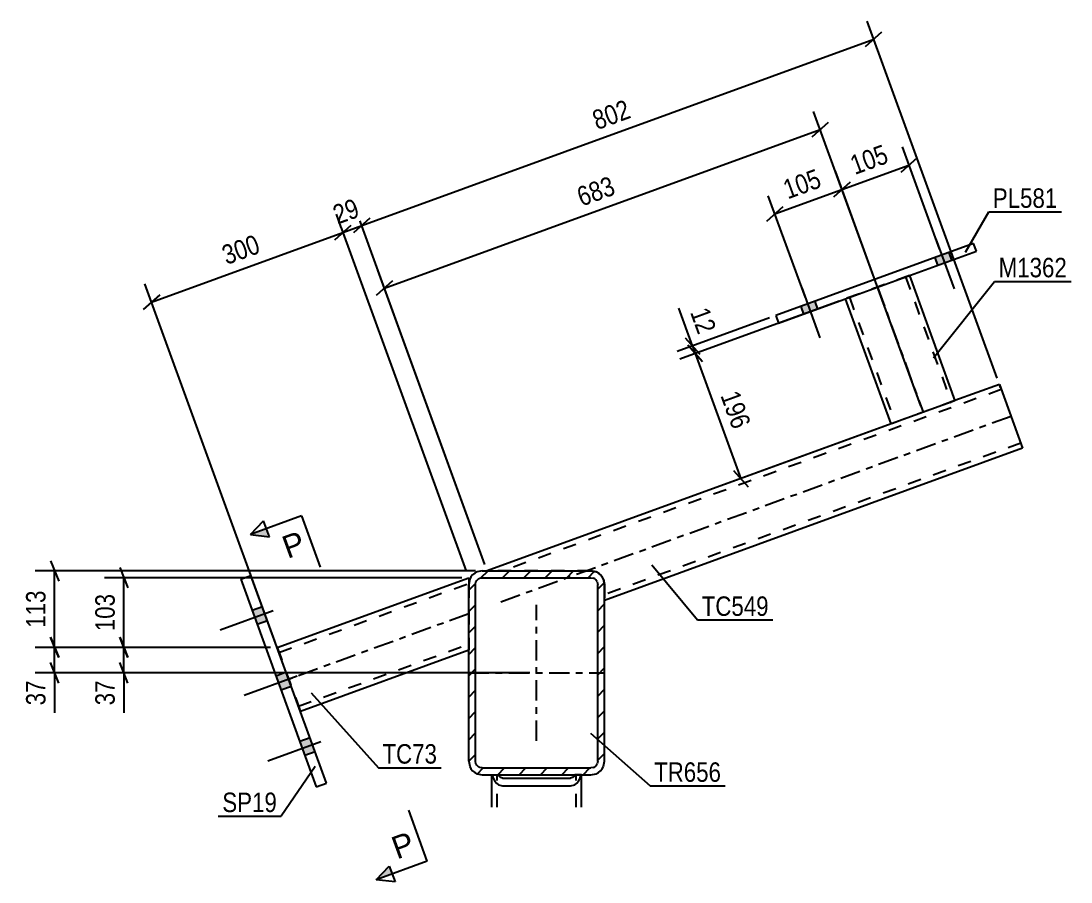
# Model space of a CAD drawing. Header units: millimetres. Extents: x -188 to 1001, y -654 to 187.
# Drawn here: x 402.6 to 557.1, y -478 to -351.3 of the extents above; entities that cross this region are included whole.
import ezdxf

# ---------------------------------------------------------------- set-up
doc = ezdxf.new("R2010")
doc.units = ezdxf.units.MM
doc.linetypes.add('DXK_LINE_DOT2', pattern=[3.9198, 1.9599, -1.9599])
doc.linetypes.add('DXK_LINE_DOT3', pattern=[5.9187, 2.979, -0.9799, 0.9799, -0.9799])
doc.styles.add('Arial', font='ARIAL.TTF', dxfattribs={"height": 0.2})
doc.styles.add('Arial Narrow', font='ARIALN.TTF', dxfattribs={"height": 0.2})

# ---------------------------------------------------------------- blocks, each defined once
blk = doc.blocks.new('Part-761542699-3559 - 3556')
at = {"color": 2, "linetype": 'Continuous'}
for p, q in [((471.89, -467), (471.89, -462.22)), ((471.98, -462.22), (472.01, -462.43)), ((472.92, -462.36), (472.86, -462.22)), ((473.18, -462.61), (472.92, -462.36)), ((473.49, -462.7), (473.18, -462.61)), ((473.49, -462.7), (483.49, -462.7)), ((483.79, -462.61), (483.49, -462.7)), ((484.05, -462.36), (483.79, -462.61)), ((484.12, -462.22), (484.05, -462.36)), ((484.97, -462.43), (484.99, -462.22)), ((485.09, -467), (485.09, -462.22)), ((472.88, -463.69), (473.49, -463.87)), ((473.49, -463.87), (483.49, -463.87)), ((483.49, -463.87), (484.1, -463.69))]:
    blk.add_line(p, q, dxfattribs=at)
at = {"color": 7, "linetype": 'DXK_LINE_DOT2'}
for p, q in [((471.89, -462.22), (471.98, -462.22)), ((471.98, -462.22), (472.86, -462.22)), ((472.69, -467), (472.69, -462.22)), ((485.09, -462.22), (484.12, -462.22)), ((484.29, -467), (484.29, -462.22))]:
    blk.add_line(p, q, dxfattribs=at)
at = {"color": 2, "linetype": 'Continuous'}
for centre, start, end in [((474.08, -461.94), 193.2949, 235.5336), ((482.9, -461.94), 304.4664, 346.7051)]:
    blk.add_arc(centre, 2.13, start, end, dxfattribs=at)
blk = doc.blocks.new('Bolt-761542699-3755 - 3556')
at = {"linetype": 'Continuous'}
for points in [[(539.16, -385.37), (537.09, -386.12), (537.5, -387.25), (539.57, -386.49)], [(519.42, -392.55), (517.36, -393.3), (517.77, -394.43), (519.83, -393.68)]]:
    blk.add_hatch(color=1, dxfattribs=at).paths.add_polyline_path(points)
at = {"color": 1, "linetype": 'Continuous'}
for p, q in [((537.27, -383.39), (539.94, -390.72)), ((537.09, -386.12), (537.5, -387.25)), ((539.16, -385.37), (539.57, -386.49)), ((517.54, -390.58), (520.2, -397.91)), ((519.42, -392.55), (519.83, -393.68)), ((517.36, -393.3), (517.77, -394.43))]:
    blk.add_line(p, q, dxfattribs=at)
blk = doc.blocks.new('Part-761542699-3578 - 3556')
at = {"color": 2, "linetype": 'Continuous'}
for p, q in [((440.3, -443.48), (468.49, -433.22)), ((468.49, -433.22), (468.49, -434.22)), ((443.72, -452.88), (468.49, -443.86))]:
    blk.add_line(p, q, dxfattribs=at)
at = {"color": 7, "linetype": 'DXK_LINE_DOT2'}
for p, q in [((440.57, -444.23), (468.49, -434.07)), ((468.49, -434.22), (468.49, -443.86)), ((440.3, -443.48), (443.72, -452.88)), ((443.44, -452.12), (468.49, -443.01))]:
    blk.add_line(p, q, dxfattribs=at)
at = {"color": 7, "linetype": 'DXK_LINE_DOT3'}
blk.add_line((468.49, -438.54), (442.01, -448.18), dxfattribs=at)
blk = doc.blocks.new('Part-761542699-3614 - 3556')
at = {"color": 2, "linetype": 'Continuous'}
for p, q in [((434.95, -433.45), (436.45, -432.91)), ((434.95, -433.45), (446.06, -463.99)), ((447.57, -463.45), (436.45, -432.91)), ((446.06, -463.99), (447.57, -463.45))]:
    blk.add_line(p, q, dxfattribs=at)
blk = doc.blocks.new('Part-761542699-3629 - 3556')
at = {"color": 2, "linetype": 'Continuous'}
for p, q in [((546.61, -404.78), (540.07, -407.16)), ((546.61, -404.78), (550.03, -414.18)), ((530.67, -410.59), (471.23, -432.22)), ((550.03, -414.18), (488.49, -436.58))]:
    blk.add_line(p, q, dxfattribs=at)
at = {"color": 7, "linetype": 'DXK_LINE_DOT2'}
for p, q in [((546.77, -405.22), (546.61, -404.78)), ((546.89, -405.53), (473.57, -432.22)), ((540.07, -407.16), (530.67, -410.59)), ((549.76, -413.43), (488.49, -435.73)), ((486.49, -432.22), (471.23, -432.22)), ((486.49, -432.22), (487.25, -432.37)), ((487.25, -432.37), (486.49, -432.22)), ((486.49, -432.22), (487.25, -432.37)), ((487.25, -432.37), (486.49, -432.22)), ((488.34, -433.45), (488.49, -434.22)), ((488.49, -434.22), (488.34, -433.45)), ((488.34, -433.45), (488.49, -434.22)), ((488.49, -434.22), (488.34, -433.45)), ((488.49, -434.22), (488.49, -436.58))]:
    blk.add_line(p, q, dxfattribs=at)
at = {"color": 7, "linetype": 'DXK_LINE_DOT3'}
blk.add_line((548.32, -409.48), (472.94, -436.92), dxfattribs=at)
at = {"color": 7, "linetype": 'DXK_LINE_DOT2'}
blk.add_arc((486.49, -434.22), 2, 22.5, 67.5, dxfattribs=at)
blk.add_arc((486.49, -434.22), 2, 22.5, 67.5, dxfattribs=at)
blk.add_arc((486.49, -434.22), 2, 22.5, 67.5, dxfattribs=at)
blk.add_arc((486.49, -434.22), 2, 22.5, 67.5, dxfattribs=at)
blk = doc.blocks.new('Part-761542699-3657 - 3556')
at = {"linetype": 'Continuous'}
h = blk.add_hatch(dxfattribs=at)
h.set_pattern_fill('', scale=0.7, style=0, pattern_type=0)
h.set_pattern_definition([(45, (468.4879, -460.2191), (-1.57154, 1.57154), [])])
h.paths.add_polyline_path([(468.49, -434.22), (468.49, -460.22), (468.64, -460.98), (469.07, -461.63), (469.72, -462.07), (470.49, -462.22), (486.49, -462.22), (487.25, -462.07), (487.9, -461.63), (488.34, -460.98), (488.49, -460.22), (488.49, -434.22), (488.34, -433.45), (487.9, -432.8), (487.25, -432.37), (486.49, -432.22), (470.49, -432.22), (469.72, -432.37), (469.07, -432.8), (468.64, -433.45)])
h.paths.add_polyline_path([(469.78, -433.51), (470.11, -433.3), (470.49, -433.22), (486.49, -433.22), (486.87, -433.3), (487.19, -433.51), (487.41, -433.84), (487.49, -434.22), (487.49, -460.22), (487.41, -460.6), (487.19, -460.93), (486.87, -461.14), (486.49, -461.22), (470.49, -461.22), (470.11, -461.14), (469.78, -460.93), (469.56, -460.6), (469.49, -460.22), (469.49, -434.22), (469.56, -433.84)])
at = {"color": 2, "linetype": 'Continuous'}
for p, q in [((470.49, -432.22), (469.72, -432.37)), ((470.49, -432.22), (486.49, -432.22)), ((487.25, -432.37), (486.49, -432.22)), ((468.64, -433.45), (468.49, -434.22)), ((468.49, -460.22), (468.49, -434.22)), ((469.49, -434.22), (469.56, -433.84)), ((469.49, -460.22), (469.49, -434.22)), ((470.11, -433.3), (470.49, -433.22)), ((470.49, -433.22), (486.49, -433.22)), ((486.49, -433.22), (486.87, -433.3)), ((487.41, -433.84), (487.49, -434.22)), ((487.49, -460.22), (487.49, -434.22)), ((488.49, -434.22), (488.34, -433.45)), ((488.49, -460.22), (488.49, -434.22)), ((468.49, -460.22), (468.64, -460.98)), ((469.56, -460.6), (469.49, -460.22)), ((487.49, -460.22), (487.41, -460.6)), ((488.34, -460.98), (488.49, -460.22)), ((469.72, -462.07), (470.49, -462.22)), ((470.49, -461.22), (470.11, -461.14)), ((470.49, -461.22), (486.49, -461.22)), ((486.87, -461.14), (486.49, -461.22)), ((486.49, -462.22), (487.25, -462.07)), ((470.49, -462.22), (486.49, -462.22))]:
    blk.add_line(p, q, dxfattribs=at)
at = {"color": 7, "linetype": 'DXK_LINE_DOT3'}
for p, q in [((478.49, -457.22), (478.49, -437.22)), ((468.49, -447.22), (488.49, -447.22))]:
    blk.add_line(p, q, dxfattribs=at)
at = {"color": 2, "linetype": 'Continuous'}
for centre, radius, start, end in [((470.49, -434.22), 2, 112.5, 157.5), ((486.49, -434.22), 2, 22.5, 67.5), ((470.49, -434.22), 1, 112.5, 157.5), ((486.49, -434.22), 1, 22.5, 67.5), ((470.49, -460.22), 2, 202.5, 247.5), ((470.49, -460.22), 1, 202.5, 247.5), ((486.49, -460.22), 1, 292.5, 337.5), ((486.49, -460.22), 2, 292.5, 337.5)]:
    blk.add_arc(centre, radius, start, end, dxfattribs=at)
blk = doc.blocks.new('Bolt-761542699-3687 - 3556')
at = {"linetype": 'Continuous'}
for points in [[(438.88, -439.58), (438.13, -437.51), (436.62, -438.06), (437.37, -440.13)], [(438.88, -439.58), (438.13, -437.51), (436.62, -438.06), (437.37, -440.13)], [(438.88, -439.58), (438.13, -437.51), (436.62, -438.06), (437.37, -440.13)], [(442.38, -449.21), (441.63, -447.14), (440.13, -447.69), (440.88, -449.76)], [(442.38, -449.21), (441.63, -447.14), (440.13, -447.69), (440.88, -449.76)], [(445.89, -458.84), (445.14, -456.78), (443.63, -457.32), (444.39, -459.39)], [(445.89, -458.84), (445.14, -456.78), (443.63, -457.32), (444.39, -459.39)], [(445.89, -458.84), (445.14, -456.78), (443.63, -457.32), (444.39, -459.39)]]:
    blk.add_hatch(color=1, dxfattribs=at).paths.add_polyline_path(points)
at = {"color": 1, "linetype": 'Continuous'}
for p, q in [((439.72, -438.1), (431.92, -440.94)), ((439.72, -438.1), (431.92, -440.94)), ((439.72, -438.1), (431.92, -440.94)), ((438.13, -437.51), (436.62, -438.06)), ((438.13, -437.51), (436.62, -438.06)), ((438.13, -437.51), (436.62, -438.06)), ((438.88, -439.58), (437.37, -440.13)), ((438.88, -439.58), (437.37, -440.13)), ((438.88, -439.58), (437.37, -440.13)), ((443.23, -447.73), (435.43, -450.57)), ((443.23, -447.73), (435.43, -450.57)), ((441.63, -447.14), (440.13, -447.69)), ((441.63, -447.14), (440.13, -447.69)), ((442.38, -449.21), (440.88, -449.76)), ((442.38, -449.21), (440.88, -449.76)), ((446.73, -457.36), (438.94, -460.2)), ((446.73, -457.36), (438.94, -460.2)), ((446.73, -457.36), (438.94, -460.2)), ((445.14, -456.78), (443.63, -457.32)), ((445.14, -456.78), (443.63, -457.32)), ((445.14, -456.78), (443.63, -457.32)), ((445.89, -458.84), (444.39, -459.39)), ((445.89, -458.84), (444.39, -459.39)), ((445.89, -458.84), (444.39, -459.39))]:
    blk.add_line(p, q, dxfattribs=at)
blk = doc.blocks.new('Bolt-761542699-3699 - 3556')
at = {"linetype": 'Continuous'}
for points in [[(539.16, -385.37), (537.09, -386.12), (537.5, -387.25), (539.57, -386.49)], [(519.42, -392.55), (517.36, -393.3), (517.77, -394.43), (519.83, -393.68)]]:
    blk.add_hatch(color=1, dxfattribs=at).paths.add_polyline_path(points)
at = {"color": 1, "linetype": 'Continuous'}
for p, q in [((537.27, -383.39), (539.94, -390.72)), ((537.09, -386.12), (537.5, -387.25)), ((539.16, -385.37), (539.57, -386.49)), ((517.54, -390.58), (520.2, -397.91)), ((519.42, -392.55), (519.83, -393.68)), ((517.36, -393.3), (517.77, -394.43))]:
    blk.add_line(p, q, dxfattribs=at)
blk = doc.blocks.new('Part-761542699-3728 - 3556')
at = {"color": 7, "linetype": 'DXK_LINE_DOT2'}
for p, q in [((533.36, -388.74), (523.97, -392.16)), ((532.8, -388.95), (539.51, -407.37)), ((533.37, -388.75), (533.36, -388.74)), ((533.36, -388.74), (533.37, -388.75)), ((523.97, -392.16), (523.97, -392.17)), ((523.97, -392.17), (523.97, -392.16)), ((524.53, -391.96), (531.24, -410.38)), ((539.46, -407.39), (539.37, -407.42)), ((539.37, -407.42), (539.46, -407.39)), ((539.46, -407.39), (539.51, -407.37)), ((539.51, -407.37), (539.46, -407.39))]:
    blk.add_line(p, q, dxfattribs=at)
at = {"color": 2, "linetype": 'Continuous'}
for p, q in [((533.37, -388.75), (540.07, -407.17)), ((530.67, -410.59), (523.97, -392.17)), ((540.07, -407.17), (530.67, -410.59))]:
    blk.add_line(p, q, dxfattribs=at)
at = {"color": 7, "linetype": 'DXK_LINE_DOT3'}
blk.add_line((528.67, -390.45), (535.37, -408.88), dxfattribs=at)
blk = doc.blocks.new('Part-761542699-3752 - 3556')
at = {"color": 2, "linetype": 'Continuous'}
for p, q in [((542.82, -384.03), (513.69, -394.64)), ((543.23, -385.16), (542.82, -384.03)), ((514.1, -395.76), (543.23, -385.16)), ((513.69, -394.64), (514.1, -395.76))]:
    blk.add_line(p, q, dxfattribs=at)
blk = doc.blocks.new('StraightDimension-761542699-33931 - 3556')
at = {"color": 7, "linetype": 'Continuous'}
for p, q in [((546.27, -403.84), (527.15, -351.3)), ((526.92, -355.05), (529.32, -352.9)), ((452.74, -381.41), (528.12, -353.97)), ((470.89, -431.28), (451.77, -378.73)), ((453.94, -380.33), (451.54, -382.49))]:
    blk.add_line(p, q, dxfattribs=at)
at = {"color": 0}
blk.add_wipeout([(493.31, -365.84), (491.88, -361.9), (485.6, -364.18), (487.03, -368.13)], dxfattribs=at)
at = {"color": 3, "style": 'Arial Narrow'}
blk.add_text('802', height=2.863, rotation=20.002, dxfattribs=at).set_placement((487.39, -367.36))
blk = doc.blocks.new('StraightDimension-761542699-33949 - 3556')
at = {"color": 7, "linetype": 'Continuous'}
for p, q in [((523.03, -392.51), (499.57, -401.04)), ((502.9, -401.43), (500.75, -399.02)), ((501.83, -400.22), (508.53, -418.65)), ((529.73, -410.93), (506.28, -419.47)), ((507.46, -417.44), (509.61, -419.85))]:
    blk.add_line(p, q, dxfattribs=at)
at = {"color": 0}
blk.add_wipeout([(507.03, -412.32), (510.97, -410.88), (508.69, -404.6), (504.74, -406.04)], dxfattribs=at)
at = {"color": 3, "style": 'Arial Narrow'}
blk.add_text('196', height=2.863, rotation=-69.9983, dxfattribs=at).set_placement((505.51, -406.4))
blk = doc.blocks.new('StraightDimension-761542699-33950 - 3556')
at = {"color": 7, "linetype": 'Continuous'}
for p, q in [((523.03, -392.51), (499.57, -401.04)), ((512.75, -394.98), (499.16, -399.92)), ((500.34, -397.9), (502.5, -400.31)), ((502.9, -401.43), (500.75, -399.02)), ((501.42, -399.1), (501.83, -400.22))]:
    blk.add_line(p, q, dxfattribs=at)
at = {"color": 0}
blk.add_wipeout([(501.94, -398.35), (505.89, -396.92), (504.23, -392.35), (500.28, -393.79)], dxfattribs=at)
at = {"color": 7, "linetype": 'Continuous'}
blk.add_line((501.42, -399.1), (499.4, -393.55), dxfattribs=at)
blk.add_line((501.42, -399.1), (499.4, -393.55), dxfattribs=at)
at = {"color": 3, "style": 'Arial Narrow'}
blk.add_text('12', height=2.863, rotation=-69.9983, dxfattribs=at).set_placement((501.05, -394.15))
blk = doc.blocks.new('StraightDimension-761542699-33945 - 3556')
at = {"color": 7, "linetype": 'Continuous'}
for p, q in [((527.92, -388.39), (522.46, -373.41)), ((524.64, -375.01), (522.23, -377.16)), ((518.05, -391.99), (512.59, -377)), ((513.57, -379.68), (523.44, -376.09)), ((512.36, -380.75), (514.77, -378.6))]:
    blk.add_line(p, q, dxfattribs=at)
at = {"color": 0}
blk.add_wipeout([(521.39, -376.03), (519.95, -372.09), (513.67, -374.37), (515.1, -378.32)], dxfattribs=at)
at = {"color": 3, "style": 'Arial Narrow'}
blk.add_text('105', height=2.863, rotation=20.002, dxfattribs=at).set_placement((515.46, -377.55))
blk = doc.blocks.new('StraightDimension-761542699-33680 - 3556')
at = {"color": 7, "linetype": 'Continuous'}
for p, q in [((417.14, -431.72), (418.34, -434.72)), ((467.49, -433.22), (414.89, -433.22)), ((417.74, -443.48), (417.74, -433.22)), ((418.34, -444.98), (417.14, -441.98)), ((439.3, -443.48), (414.89, -443.48))]:
    blk.add_line(p, q, dxfattribs=at)
at = {"color": 0}
blk.add_wipeout([(416.99, -435.01), (412.79, -435.01), (412.79, -441.69), (416.99, -441.69)], dxfattribs=at)
at = {"color": 3, "style": 'Arial Narrow'}
blk.add_text('103', height=2.863, rotation=90.0002, dxfattribs=at).set_placement((416.39, -441.09))
blk = doc.blocks.new('StraightDimension-761542699-33681 - 3556')
at = {"color": 7, "linetype": 'Continuous'}
for p, q in [((417.14, -441.98), (418.34, -444.98)), ((439.3, -443.48), (414.89, -443.48)), ((417.74, -447.22), (417.74, -443.48)), ((418.34, -448.72), (417.14, -445.72)), ((477.49, -447.22), (414.89, -447.22))]:
    blk.add_line(p, q, dxfattribs=at)
at = {"color": 0}
blk.add_wipeout([(416.99, -447.74), (412.79, -447.74), (412.79, -452.6), (416.99, -452.6)], dxfattribs=at)
at = {"color": 7, "linetype": 'Continuous'}
blk.add_line((417.74, -447.22), (417.74, -453.13), dxfattribs=at)
blk.add_line((417.74, -447.22), (417.74, -453.13), dxfattribs=at)
at = {"color": 3, "style": 'Arial Narrow'}
blk.add_text('37', height=2.863, rotation=90.0002, dxfattribs=at).set_placement((416.39, -452))
blk = doc.blocks.new('StraightDimension-761542699-33791 - 3556')
at = {"color": 7, "linetype": 'Continuous'}
for p, q in [((406.95, -430.72), (408.15, -433.72)), ((469.49, -432.22), (404.7, -432.22)), ((407.55, -443.48), (407.55, -432.22)), ((408.15, -444.98), (406.95, -441.98)), ((439.3, -443.48), (404.7, -443.48))]:
    blk.add_line(p, q, dxfattribs=at)
at = {"color": 0}
blk.add_wipeout([(406.8, -434.51), (402.6, -434.51), (402.6, -441.19), (406.8, -441.19)], dxfattribs=at)
at = {"color": 3, "style": 'Arial Narrow'}
blk.add_text('113', height=2.863, rotation=90.0002, dxfattribs=at).set_placement((406.2, -440.59))
blk = doc.blocks.new('StraightDimension-761542699-33792 - 3556')
at = {"color": 7, "linetype": 'Continuous'}
for p, q in [((406.95, -441.98), (408.15, -444.98)), ((439.3, -443.48), (404.7, -443.48)), ((407.55, -447.22), (407.55, -443.48)), ((408.15, -448.72), (406.95, -445.72)), ((477.49, -447.22), (404.7, -447.22))]:
    blk.add_line(p, q, dxfattribs=at)
at = {"color": 0}
blk.add_wipeout([(406.8, -447.74), (402.6, -447.74), (402.6, -452.6), (406.8, -452.6)], dxfattribs=at)
at = {"color": 7, "linetype": 'Continuous'}
blk.add_line((407.55, -447.22), (407.55, -453.13), dxfattribs=at)
blk.add_line((407.55, -447.22), (407.55, -453.13), dxfattribs=at)
at = {"color": 3, "style": 'Arial Narrow'}
blk.add_text('37', height=2.863, rotation=90.0002, dxfattribs=at).set_placement((406.2, -452))
blk = doc.blocks.new('StraightDimension-761542699-33932 - 3556')
at = {"color": 7, "linetype": 'Continuous'}
for p, q in [((468.15, -432.28), (449.02, -379.73)), ((470.89, -431.28), (451.77, -378.73)), ((448.79, -383.49), (451.2, -381.33)), ((449.99, -382.41), (452.74, -381.41)), ((453.94, -380.33), (451.54, -382.49))]:
    blk.add_line(p, q, dxfattribs=at)
at = {"color": 0}
blk.add_wipeout([(453.39, -380.37), (451.96, -376.43), (447.39, -378.09), (448.83, -382.03)], dxfattribs=at)
at = {"color": 3, "style": 'Arial Narrow'}
blk.add_text('29', height=2.863, rotation=20.002, dxfattribs=at).set_placement((449.19, -381.27))
blk = doc.blocks.new('StraightDimension-761542699-33933 - 3556')
at = {"color": 7, "linetype": 'Continuous'}
for p, q in [((468.15, -432.28), (449.02, -379.73)), ((448.79, -383.49), (451.2, -381.33)), ((421.8, -392.67), (449.99, -382.41)), ((439.96, -442.54), (420.83, -389.99)), ((423.01, -391.59), (420.6, -393.75))]:
    blk.add_line(p, q, dxfattribs=at)
at = {"color": 0}
blk.add_wipeout([(438.78, -385.69), (437.35, -381.74), (431.07, -384.03), (432.5, -387.98)], dxfattribs=at)
at = {"color": 3, "style": 'Arial Narrow'}
blk.add_text('300', height=2.863, rotation=20.002, dxfattribs=at).set_placement((432.86, -387.21))
blk = doc.blocks.new('StraightDimension-761542699-33940 - 3556')
at = {"color": 7, "linetype": 'Continuous'}
for p, q in [((535.03, -407.94), (519.26, -364.6)), ((519.03, -368.36), (521.44, -366.2)), ((456.09, -390.62), (520.23, -367.28)), ((470.89, -431.28), (455.12, -387.95)), ((457.3, -389.55), (454.89, -391.7))]:
    blk.add_line(p, q, dxfattribs=at)
at = {"color": 0}
blk.add_wipeout([(491.05, -377.1), (489.61, -373.16), (483.33, -375.44), (484.77, -379.39)], dxfattribs=at)
at = {"color": 3, "style": 'Arial Narrow'}
blk.add_text('683', height=2.863, rotation=20.002, dxfattribs=at).set_placement((485.12, -378.62))
blk = doc.blocks.new('StraightDimension-761542699-33944 - 3556')
at = {"color": 7, "linetype": 'Continuous'}
for p, q in [((537.78, -384.8), (532.33, -369.82)), ((534.51, -371.42), (532.1, -373.57)), ((527.92, -388.39), (522.46, -373.41)), ((523.44, -376.09), (533.3, -372.49)), ((522.23, -377.16), (524.64, -375.01))]:
    blk.add_line(p, q, dxfattribs=at)
at = {"color": 0}
blk.add_wipeout([(531.25, -372.44), (529.82, -368.49), (523.53, -370.78), (524.97, -374.73)], dxfattribs=at)
at = {"color": 3, "style": 'Arial Narrow'}
blk.add_text('105', height=2.863, rotation=20.002, dxfattribs=at).set_placement((525.33, -373.96))
blk = doc.blocks.new('Mark-761542699-3610 - 3556')
at = {"color": 0}
blk.add_wipeout([(440.27, -467.71), (440.27, -464.71), (432.23, -464.71), (432.23, -467.71)], dxfattribs=at)
blk.add_wipeout([(440.27, -467.71), (440.27, -464.71), (432.23, -464.71), (432.23, -467.71)], dxfattribs=at)
at = {"color": 30, "linetype": 'Continuous'}
for p in [(445.91, -461.02), (431.63, -468.31)]:
    blk.add_line(p, (440.87, -468.31), dxfattribs=at)
at = {"color": 3, "style": 'Arial Narrow'}
blk.add_text('SP19', height=2.863, dxfattribs=at).set_placement((432.23, -467.71))
blk = doc.blocks.new('Mark-761542699-3574 - 3556')
at = {"color": 0}
blk.add_wipeout([(463.83, -460.58), (463.83, -457.58), (455.8, -457.58), (455.8, -460.58)], dxfattribs=at)
blk.add_wipeout([(463.83, -460.58), (463.83, -457.58), (455.8, -457.58), (455.8, -460.58)], dxfattribs=at)
at = {"color": 30, "linetype": 'Continuous'}
for p, q in [((445.31, -450.14), (455.2, -461.18)), ((455.2, -461.18), (464.43, -461.18))]:
    blk.add_line(p, q, dxfattribs=at)
at = {"color": 3, "style": 'Arial Narrow'}
blk.add_text('TC73', height=2.863, dxfattribs=at).set_placement((455.8, -460.58))
blk = doc.blocks.new('Mark-761542699-3625 - 3556')
at = {"color": 0}
blk.add_wipeout([(512.66, -438.84), (512.66, -435.84), (502.79, -435.84), (502.79, -438.84)], dxfattribs=at)
blk.add_wipeout([(512.66, -438.84), (512.66, -435.84), (502.79, -435.84), (502.79, -438.84)], dxfattribs=at)
at = {"color": 30, "linetype": 'Continuous'}
for p, q in [((495.46, -431.31), (502.19, -439.44)), ((502.19, -439.44), (513.26, -439.44))]:
    blk.add_line(p, q, dxfattribs=at)
at = {"color": 3, "style": 'Arial Narrow'}
blk.add_text('TC549', height=2.863, dxfattribs=at).set_placement((502.79, -438.84))
blk = doc.blocks.new('Mark-761542699-3653 - 3556')
at = {"color": 0}
blk.add_wipeout([(505.64, -463.26), (505.64, -460.26), (495.78, -460.26), (495.78, -463.26)], dxfattribs=at)
blk.add_wipeout([(505.64, -463.26), (505.64, -460.26), (495.78, -460.26), (495.78, -463.26)], dxfattribs=at)
at = {"color": 30, "linetype": 'Continuous'}
for p, q in [((486.44, -456.09), (495.18, -463.86)), ((495.18, -463.86), (506.24, -463.86))]:
    blk.add_line(p, q, dxfattribs=at)
at = {"color": 3, "style": 'Arial Narrow'}
blk.add_text('TR656', height=2.863, dxfattribs=at).set_placement((495.78, -463.26))
blk = doc.blocks.new('Mark-761542699-3724 - 3556')
at = {"color": 0}
blk.add_wipeout([(556.55, -389.01), (556.55, -386.01), (546.5, -386.01), (546.5, -389.01)], dxfattribs=at)
blk.add_wipeout([(556.55, -389.01), (556.55, -386.01), (546.5, -386.01), (546.5, -389.01)], dxfattribs=at)
at = {"color": 30, "linetype": 'Continuous'}
for p, q in [((536.92, -400.88), (545.9, -389.61)), ((545.9, -389.61), (557.15, -389.61))]:
    blk.add_line(p, q, dxfattribs=at)
at = {"color": 3, "style": 'Arial Narrow'}
blk.add_text('M1362', height=2.863, dxfattribs=at).set_placement((546.5, -389.01))
blk = doc.blocks.new('SectionMark-761542699-34950 - 3556')
at = {"linetype": 'Continuous'}
for points in [[(438.73, -426.02), (439.16, -427.19), (436.38, -426.87)], [(456.8, -475.65), (457.22, -476.83), (454.87, -477.68)]]:
    blk.add_hatch(color=6, dxfattribs=at).paths.add_polyline_path(points)
at = {"color": 6, "linetype": 'Continuous'}
for p, q in [((436.38, -426.87), (438.3, -424.84)), ((439.16, -427.19), (438.3, -424.84)), ((436.38, -426.87), (439.16, -427.19)), ((454.87, -477.68), (456.8, -475.65)), ((456.8, -475.65), (457.65, -478)), ((457.65, -478), (454.87, -477.68))]:
    blk.add_line(p, q, dxfattribs=at)
at = {"color": 0, "linetype": 'Continuous'}
for points in [[(444.75, -429.41), (443.56, -426.12), (440.63, -427.19), (441.83, -430.47)], [(460.85, -473.64), (459.66, -470.35), (456.73, -471.42), (457.93, -474.71)]]:
    blk.add_wipeout(points, dxfattribs=at)
at = {"color": 6, "linetype": 'Continuous'}
for p, q in [((443.9, -424.14), (436.38, -426.87)), ((443.9, -424.14), (446.63, -431.65)), ((462.39, -474.95), (459.66, -467.43)), ((462.39, -474.95), (454.87, -477.68))]:
    blk.add_line(p, q, dxfattribs=at)
at = {"color": 3, "linetype": 'Continuous', "style": 'Arial'}
for p in [(441.83, -430.47), (457.93, -474.71)]:
    blk.add_text('P', height=3.34, rotation=20.002, dxfattribs=at).set_placement(p)
blk = doc.blocks.new('Mark-761542699-34957 - 3556')
at = {"color": 0}
blk.add_wipeout([(555.14, -378.79), (555.14, -375.79), (545.64, -375.79), (545.64, -378.79)], dxfattribs=at)
blk.add_wipeout([(555.14, -378.79), (555.14, -375.79), (545.64, -375.79), (545.64, -378.79)], dxfattribs=at)
at = {"color": 30, "linetype": 'Continuous'}
for p, q in [((541.6, -385.32), (545.04, -379.39)), ((545.04, -379.39), (555.74, -379.39))]:
    blk.add_line(p, q, dxfattribs=at)
at = {"color": 3, "style": 'Arial Narrow'}
blk.add_text('PL581', height=2.863, dxfattribs=at).set_placement((545.64, -378.79))

msp = doc.modelspace()

# ---------------------------------------------------------------- block references
for name in ['Part-761542699-3752 - 3556', 'Bolt-761542699-3755 - 3556', 'Bolt-761542699-3699 - 3556', 'Part-761542699-3728 - 3556', 'Part-761542699-3629 - 3556', 'Part-761542699-3657 - 3556', 'Part-761542699-3614 - 3556', 'Part-761542699-3578 - 3556', 'Bolt-761542699-3687 - 3556', 'Part-761542699-3559 - 3556']:
    msp.add_blockref(name, (0, 0))

# ---------------------------------------------------------------- next in the draw order: block references
for name in ['StraightDimension-761542699-33931 - 3556', 'Mark-761542699-3653 - 3556', 'Mark-761542699-3610 - 3556']:
    msp.add_blockref(name, (0, 0))

# ---------------------------------------------------------------- next in the draw order: block references
for name in ['StraightDimension-761542699-33949 - 3556', 'StraightDimension-761542699-33680 - 3556']:
    msp.add_blockref(name, (0, 0))

# ---------------------------------------------------------------- next in the draw order: block references
for name in ['StraightDimension-761542699-33950 - 3556', 'StraightDimension-761542699-33681 - 3556']:
    msp.add_blockref(name, (0, 0))

# ---------------------------------------------------------------- next in the draw order: block references
for name in ['StraightDimension-761542699-33945 - 3556', 'StraightDimension-761542699-33791 - 3556']:
    msp.add_blockref(name, (0, 0))

# ---------------------------------------------------------------- next in the draw order: block references
for name in ['StraightDimension-761542699-33932 - 3556', 'StraightDimension-761542699-33792 - 3556']:
    msp.add_blockref(name, (0, 0))

# ---------------------------------------------------------------- next in the draw order: block references
for name in ['StraightDimension-761542699-33933 - 3556', 'Mark-761542699-3574 - 3556']:
    msp.add_blockref(name, (0, 0))

# ---------------------------------------------------------------- next in the draw order: block references
msp.add_blockref('StraightDimension-761542699-33940 - 3556', (0, 0))

# ---------------------------------------------------------------- next in the draw order: block references
for name in ['StraightDimension-761542699-33944 - 3556', 'SectionMark-761542699-34950 - 3556', 'Mark-761542699-3625 - 3556']:
    msp.add_blockref(name, (0, 0))

# ---------------------------------------------------------------- next in the draw order: block references
msp.add_blockref('Mark-761542699-3724 - 3556', (0, 0))

# ---------------------------------------------------------------- next in the draw order: block references
msp.add_blockref('Mark-761542699-34957 - 3556', (0, 0))

doc.saveas('drawing.dxf')
